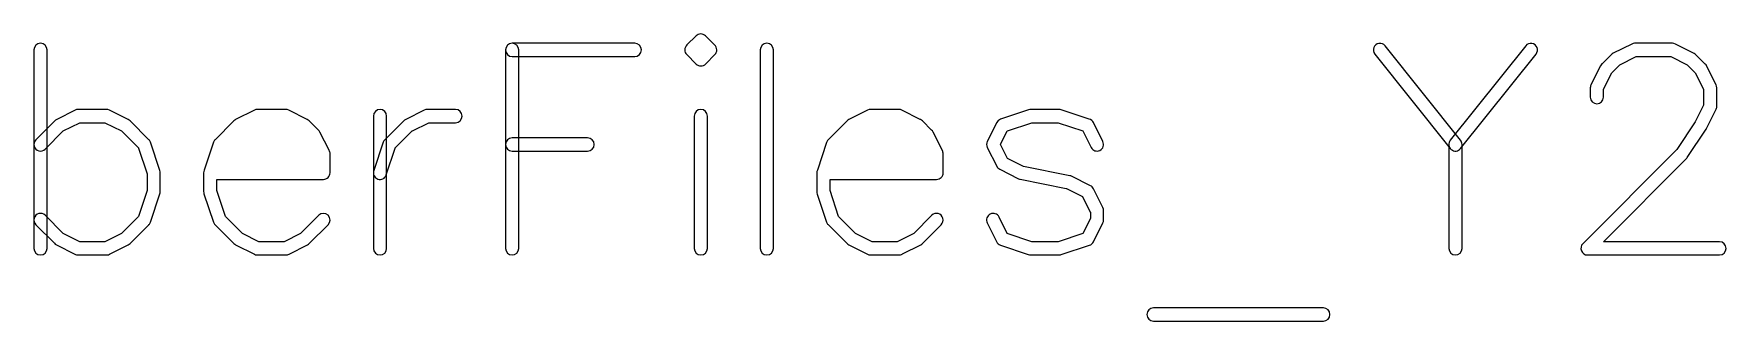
# Model space of a CAD drawing. Extents: x -420 to 0, y -161 to 159.
# Drawn here: x -312.21 to -273.77, y -118.59 to -112.07 of the extents above; entities that cross this region are included whole.
import ezdxf

# ---------------------------------------------------------------- set-up
doc = ezdxf.new("R2010")
doc.units = 0
doc.header["$MEASUREMENT"] = 0
doc.layers.get('0').update_dxf_attribs({"linetype": 'CONTINUOUS'})

msp = doc.modelspace()

# ---------------------------------------------------------------- linework, layer by layer
for points in [[(-296.954004, -112.117998, 0.414214), (-297.165996, -112.117998), (-297.165996, -112.117998), (-297.372988, -112.325), (-297.372988, -112.325, 0.43364), (-297.38, -112.544004), (-297.38, -112.544004), (-297.165996, -112.758008), (-297.165996, -112.758008, 0.433612), (-296.947012, -112.750996), (-296.947012, -112.750996), (-296.74, -112.544004), (-296.74, -112.544004, 0.433668), (-296.746992, -112.325), (-296.746992, -112.325), (-296.954004, -112.117998)], [(-311.91, -112.437998, 1), (-312.21, -112.437998), (-312.21, -112.437998), (-312.21, -116.937998), (-312.21, -116.937998, 1), (-311.91, -116.937998), (-311.91, -116.937998), (-311.91, -112.437998)], [(-298.56, -112.588008, 1), (-298.56, -112.287998), (-298.56, -112.287998), (-301.345996, -112.287998), (-301.345996, -112.287998, 1), (-301.345996, -112.588008), (-301.345996, -112.588008), (-298.56, -112.588008)], [(-301.196016, -112.437998, 1), (-301.495996, -112.437998), (-301.495996, -112.437998), (-301.495996, -116.937998), (-301.495996, -116.937998, 1), (-301.196016, -116.937998), (-301.196016, -116.937998), (-301.196016, -112.437998)], [(-295.41, -112.437998, 1), (-295.71, -112.437998), (-295.71, -112.437998), (-295.71, -116.937998), (-295.71, -116.937998, 1), (-295.41, -116.937998), (-295.41, -116.937998), (-295.41, -112.437998)], [(-281.513984, -112.343994, 1.000041), (-281.747988, -112.532002), (-281.747988, -112.532002), (-280.068008, -114.632998), (-280.068008, -114.632998), (-280.066992, -114.634004), (-280.066992, -114.634004), (-280.066992, -116.937998), (-280.066992, -116.937998, 1), (-279.767012, -116.937998), (-279.767012, -116.937998), (-279.767012, -114.580996), (-279.767012, -114.580996, 0.17084), (-279.8, -114.487002), (-279.8, -114.487002), (-281.513984, -112.343994)], [(-278.086016, -112.532002, 1.000041), (-278.32002, -112.343994), (-278.32002, -112.343994), (-280.034004, -114.487002), (-280.034004, -114.487002, 0.999934), (-279.8, -114.675), (-279.8, -114.675), (-278.086016, -112.532002)], [(-274.920996, -112.304004, 0.116427), (-274.987988, -112.287998), (-274.987988, -112.287998), (-275.845996, -112.287998), (-275.845996, -112.287998, 0.116456), (-275.913008, -112.304004), (-275.913008, -112.304004), (-276.333008, -112.513994), (-276.333008, -112.513994, 0.095628), (-276.38, -112.545996), (-276.38, -112.545996), (-276.587012, -112.754004), (-276.587012, -112.754004), (-276.587988, -112.755), (-276.587988, -112.755, 0.09487), (-276.621992, -112.8), (-276.621992, -112.8), (-276.82998, -113.214004), (-276.82998, -113.214004), (-276.82998, -113.215), (-276.82998, -113.215, 0.14149), (-276.852988, -113.295), (-276.852988, -113.295), (-276.852988, -113.51), (-276.852988, -113.51, 1), (-276.553008, -113.51), (-276.553008, -113.51), (-276.553008, -113.33), (-276.553008, -113.33), (-276.551992, -113.329004), (-276.551992, -113.329004), (-276.36502, -112.956006), (-276.36502, -112.956006), (-276.364004, -112.955), (-276.364004, -112.955), (-276.185, -112.775), (-276.185, -112.775), (-275.810996, -112.588008), (-275.810996, -112.588008), (-275.023008, -112.588008), (-275.023008, -112.588008), (-274.649004, -112.775), (-274.649004, -112.775), (-274.47, -112.955), (-274.47, -112.955), (-274.468984, -112.956006), (-274.468984, -112.956006), (-274.282012, -113.329004), (-274.282012, -113.329004), (-274.280996, -113.33), (-274.280996, -113.33), (-274.280996, -113.687998), (-274.280996, -113.687998), (-274.473008, -114.070996), (-274.473008, -114.070996), (-274.473008, -114.072002), (-274.473008, -114.072002), (-274.89, -114.697998), (-274.89, -114.697998), (-274.89, -114.698994), (-274.89, -114.698994), (-277.022988, -116.832002), (-277.022988, -116.832002, 0.668212), (-276.917012, -117.087998), (-276.917012, -117.087998), (-273.916992, -117.087998), (-273.916992, -117.087998, 1), (-273.916992, -116.787998), (-273.916992, -116.787998), (-276.555, -116.787998), (-276.555, -116.787998), (-274.666992, -114.9), (-274.666992, -114.9, 0.047482), (-274.649004, -114.877998), (-274.649004, -114.877998), (-274.220996, -114.235), (-274.220996, -114.235, 0.030622), (-274.212012, -114.219004), (-274.212012, -114.219004), (-273.99998, -113.797002), (-273.99998, -113.797002), (-273.999004, -113.796006), (-273.999004, -113.796006, 0.1255), (-273.980996, -113.724004), (-273.980996, -113.724004), (-273.980996, -113.295), (-273.980996, -113.295, 0.116449), (-273.997012, -113.227998), (-273.997012, -113.227998), (-274.212012, -112.8), (-274.212012, -112.8, 0.080586), (-274.23998, -112.760996), (-274.23998, -112.760996), (-274.454004, -112.545996), (-274.454004, -112.545996, 0.080619), (-274.493008, -112.517998), (-274.493008, -112.517998), (-274.920996, -112.304004)], [(-310.492988, -113.803994, 0.116419), (-310.55998, -113.787998), (-310.55998, -113.787998), (-311.203008, -113.787998), (-311.203008, -113.787998, 0.116419), (-311.27, -113.803994), (-311.27, -113.803994), (-311.69, -114.014004), (-311.69, -114.014004, 0.095617), (-311.736992, -114.045996), (-311.736992, -114.045996), (-312.165996, -114.475), (-312.165996, -114.475, 1.000023), (-311.953984, -114.687002), (-311.953984, -114.687002), (-311.542012, -114.275), (-311.542012, -114.275), (-311.167988, -114.087998), (-311.167988, -114.087998), (-310.595, -114.087998), (-310.595, -114.087998), (-310.221992, -114.274004), (-310.221992, -114.274004), (-310.22, -114.275), (-310.22, -114.275), (-309.83498, -114.660996), (-309.83498, -114.660996), (-309.834004, -114.662002), (-309.834004, -114.662002), (-309.639004, -115.245996), (-309.639004, -115.245996), (-309.637988, -115.246992), (-309.637988, -115.246992), (-309.637988, -115.627002), (-309.637988, -115.627002), (-309.834004, -116.212998), (-309.834004, -116.212998), (-309.834004, -116.214004), (-309.834004, -116.214004), (-310.218984, -116.6), (-310.218984, -116.6), (-310.22, -116.600996), (-310.22, -116.600996), (-310.595, -116.787998), (-310.595, -116.787998), (-311.167988, -116.787998), (-311.167988, -116.787998), (-311.542012, -116.600996), (-311.542012, -116.600996), (-311.953984, -116.189004), (-311.953984, -116.189004, 1.000069), (-312.165996, -116.401006), (-312.165996, -116.401006), (-311.742988, -116.824004), (-311.742988, -116.824004, 0.094857), (-311.697988, -116.857998), (-311.697988, -116.857998), (-311.28002, -117.067002), (-311.28002, -117.067002, 0.135366), (-311.203008, -117.087998), (-311.203008, -117.087998), (-310.55998, -117.087998), (-310.55998, -117.087998), (-310.544023, -117.087002), (-310.544023, -117.087002, 0.089464), (-310.492988, -117.072002), (-310.492988, -117.072002), (-310.063984, -116.857998), (-310.063984, -116.857998), (-310.061992, -116.857002), (-310.061992, -116.857002, 0.076844), (-310.025, -116.83), (-310.025, -116.83), (-309.596992, -116.401006), (-309.596992, -116.401006), (-309.595996, -116.4), (-309.595996, -116.4, 0.112973), (-309.561016, -116.342998), (-309.561016, -116.342998), (-309.345996, -115.7), (-309.345996, -115.7, 0.081664), (-309.338008, -115.652002), (-309.338008, -115.652002), (-309.338008, -115.223994), (-309.338008, -115.223994, 0.081664), (-309.345996, -115.175996), (-309.345996, -115.175996), (-309.561016, -114.532998), (-309.561016, -114.532998, 0.115353), (-309.596992, -114.475), (-309.596992, -114.475), (-310.025, -114.045996), (-310.025, -114.045996, 0.080579), (-310.063984, -114.017998), (-310.063984, -114.017998), (-310.492988, -113.803994)], [(-306.421016, -113.803994, 0.116419), (-306.488008, -113.787998), (-306.488008, -113.787998), (-307.130996, -113.787998), (-307.130996, -113.787998, 0.116419), (-307.197988, -113.803994), (-307.197988, -113.803994), (-307.626992, -114.017998), (-307.626992, -114.017998, 0.080615), (-307.665996, -114.045996), (-307.665996, -114.045996), (-308.094004, -114.475), (-308.094004, -114.475, 0.115351), (-308.13, -114.532998), (-308.13, -114.532998), (-308.342012, -115.166006), (-308.342012, -115.166006), (-308.342012, -115.167002), (-308.342012, -115.167002, 0.097584), (-308.353008, -115.223994), (-308.353008, -115.223994), (-308.353008, -115.652002), (-308.353008, -115.652002, 0.080101), (-308.34498, -115.699004), (-308.34498, -115.699004), (-308.34498, -115.7), (-308.34498, -115.7), (-308.13, -116.342998), (-308.13, -116.342998, 0.115363), (-308.094004, -116.401006), (-308.094004, -116.401006), (-307.665996, -116.83), (-307.665996, -116.83, 0.080619), (-307.626992, -116.857998), (-307.626992, -116.857998), (-307.197988, -117.072002), (-307.197988, -117.072002, 0.089398), (-307.146992, -117.087002), (-307.146992, -117.087002), (-307.130996, -117.087998), (-307.130996, -117.087998), (-306.488008, -117.087998), (-306.488008, -117.087998, 0.135366), (-306.410996, -117.067002), (-306.410996, -117.067002), (-305.992988, -116.857998), (-305.992988, -116.857998, 0.094857), (-305.947988, -116.824004), (-305.947988, -116.824004), (-305.525, -116.401006), (-305.525, -116.401006, 0.999931), (-305.736992, -116.189004), (-305.736992, -116.189004), (-306.149004, -116.600996), (-306.149004, -116.600996), (-306.522988, -116.787998), (-306.522988, -116.787998), (-307.095996, -116.787998), (-307.095996, -116.787998), (-307.471016, -116.600996), (-307.471016, -116.600996), (-307.471992, -116.6), (-307.471992, -116.6), (-307.857012, -116.214004), (-307.857012, -116.214004), (-307.857012, -116.212998), (-307.857012, -116.212998), (-308.052988, -115.627002), (-308.052988, -115.627002), (-308.052988, -115.373994), (-308.052988, -115.373994), (-305.631016, -115.373994), (-305.631016, -115.373994, 0.414214), (-305.480996, -115.223994), (-305.480996, -115.223994), (-305.480996, -114.795), (-305.480996, -114.795, 0.141455), (-305.504004, -114.715), (-305.504004, -114.715), (-305.504004, -114.713994), (-305.504004, -114.713994), (-305.712012, -114.3), (-305.712012, -114.3, 0.094846), (-305.745996, -114.255), (-305.745996, -114.255), (-305.747012, -114.253994), (-305.747012, -114.253994), (-305.954004, -114.045996), (-305.954004, -114.045996, 0.095654), (-306.001016, -114.014004), (-306.001016, -114.014004), (-306.421016, -113.803994)], [(-304.195996, -113.937998, 1), (-304.495996, -113.937998), (-304.495996, -113.937998), (-304.495996, -116.937998), (-304.495996, -116.937998, 1), (-304.195996, -116.937998), (-304.195996, -116.937998), (-304.195996, -113.937998)], [(-302.630996, -114.087998, 1), (-302.630996, -113.787998), (-302.630996, -113.787998), (-303.274004, -113.787998), (-303.274004, -113.787998, 0.116419), (-303.340996, -113.803994), (-303.340996, -113.803994), (-303.76, -114.012998), (-303.76, -114.012998), (-303.761992, -114.014004), (-303.761992, -114.014004, 0.095624), (-303.808984, -114.045996), (-303.808984, -114.045996), (-304.23, -114.467998), (-304.23, -114.467998), (-304.230996, -114.469004), (-304.230996, -114.469004, 0.129714), (-304.273008, -114.532998), (-304.273008, -114.532998), (-304.488008, -115.175996), (-304.488008, -115.175996, 0.999969), (-304.203984, -115.272002), (-304.203984, -115.272002), (-303.99998, -114.662002), (-303.99998, -114.662002), (-303.999004, -114.660996), (-303.999004, -114.660996), (-303.613984, -114.275), (-303.613984, -114.275), (-303.611992, -114.274004), (-303.611992, -114.274004), (-303.238984, -114.087998), (-303.238984, -114.087998), (-302.630996, -114.087998)], [(-296.90998, -113.937998, 1), (-297.21, -113.937998), (-297.21, -113.937998), (-297.21, -116.937998), (-297.21, -116.937998, 1), (-296.90998, -116.937998), (-296.90998, -116.937998), (-296.90998, -113.937998)], [(-292.492988, -113.803994, 0.116478), (-292.56002, -113.787998), (-292.56002, -113.787998), (-293.202988, -113.787998), (-293.202988, -113.787998, 0.116449), (-293.27, -113.803994), (-293.27, -113.803994), (-293.698008, -114.017998), (-293.698008, -114.017998, 0.080585), (-293.736992, -114.045996), (-293.736992, -114.045996), (-294.165996, -114.475), (-294.165996, -114.475, 0.124447), (-294.204004, -114.537998), (-294.204004, -114.537998), (-294.204004, -114.538994), (-294.204004, -114.538994), (-294.411992, -115.163994), (-294.411992, -115.163994), (-294.411992, -115.165), (-294.411992, -115.165, 0.101348), (-294.424004, -115.223994), (-294.424004, -115.223994), (-294.424004, -115.652002), (-294.424004, -115.652002, 0.09386), (-294.414004, -115.707002), (-294.414004, -115.707002), (-294.413008, -115.707998), (-294.413008, -115.707998), (-294.201992, -116.342002), (-294.201992, -116.342002, 0.11456), (-294.167012, -116.4), (-294.167012, -116.4), (-293.736992, -116.83), (-293.736992, -116.83, 0.08059), (-293.698008, -116.857998), (-293.698008, -116.857998), (-293.27, -117.072002), (-293.27, -117.072002, 0.089395), (-293.219004, -117.087002), (-293.219004, -117.087002), (-293.202988, -117.087998), (-293.202988, -117.087998), (-292.56002, -117.087998), (-292.56002, -117.087998, 0.135366), (-292.483008, -117.067002), (-292.483008, -117.067002), (-292.480996, -117.066006), (-292.480996, -117.066006), (-292.064004, -116.857998), (-292.064004, -116.857998, 0.094849), (-292.019004, -116.824004), (-292.019004, -116.824004), (-292.017988, -116.822998), (-292.017988, -116.822998), (-291.597012, -116.401006), (-291.597012, -116.401006, 1.000069), (-291.808984, -116.189004), (-291.808984, -116.189004), (-292.219004, -116.6), (-292.219004, -116.6), (-292.22, -116.600996), (-292.22, -116.600996), (-292.595, -116.787998), (-292.595, -116.787998), (-293.168008, -116.787998), (-293.168008, -116.787998), (-293.541992, -116.600996), (-293.541992, -116.600996), (-293.93, -116.212998), (-293.93, -116.212998), (-293.93, -116.212002), (-293.93, -116.212002), (-294.124004, -115.627998), (-294.124004, -115.627998), (-294.124004, -115.373994), (-294.124004, -115.373994), (-291.702988, -115.373994), (-291.702988, -115.373994, 0.414214), (-291.552988, -115.223994), (-291.552988, -115.223994), (-291.552988, -114.795), (-291.552988, -114.795, 0.127804), (-291.572012, -114.722002), (-291.572012, -114.722002), (-291.572012, -114.720996), (-291.572012, -114.720996), (-291.783008, -114.3), (-291.783008, -114.3, 0.09487), (-291.817012, -114.255), (-291.817012, -114.255), (-291.817988, -114.253994), (-291.817988, -114.253994), (-292.025, -114.045996), (-292.025, -114.045996, 0.09561), (-292.071992, -114.014004), (-292.071992, -114.014004), (-292.074004, -114.012998), (-292.074004, -114.012998), (-292.492988, -113.803994)], [(-288.87, -113.796006, 0.080106), (-288.917012, -113.787998), (-288.917012, -113.787998), (-289.55998, -113.787998), (-289.55998, -113.787998, 0.0923), (-289.613984, -113.797998), (-289.613984, -113.797998), (-289.615996, -113.798994), (-289.615996, -113.798994), (-290.25, -114.01), (-290.25, -114.01, 0.199461), (-290.336992, -114.085), (-290.336992, -114.085), (-290.551016, -114.514004), (-290.551016, -114.514004, 0.236022), (-290.551016, -114.647998), (-290.551016, -114.647998), (-290.336992, -115.076992), (-290.336992, -115.076992, 0.158473), (-290.271992, -115.142998), (-290.271992, -115.142998), (-290.27, -115.144004), (-290.27, -115.144004), (-289.840996, -115.357998), (-289.840996, -115.357998, 0.067298), (-289.803008, -115.370996), (-289.803008, -115.370996), (-288.756992, -115.58), (-288.756992, -115.58), (-288.751992, -115.580996), (-288.751992, -115.580996), (-288.386992, -115.762998), (-288.386992, -115.762998), (-288.385996, -115.764004), (-288.385996, -115.764004), (-288.210996, -116.113994), (-288.210996, -116.113994), (-288.21, -116.115), (-288.21, -116.115), (-288.21, -116.26), (-288.21, -116.26), (-288.38, -116.600996), (-288.38, -116.600996), (-288.381016, -116.602002), (-288.381016, -116.602002), (-288.94002, -116.787998), (-288.94002, -116.787998), (-289.537012, -116.787998), (-289.537012, -116.787998), (-290.096016, -116.602002), (-290.096016, -116.602002), (-290.096992, -116.600996), (-290.096992, -116.600996), (-290.282988, -116.227998), (-290.282988, -116.227998, 0.999971), (-290.551016, -116.362002), (-290.551016, -116.362002), (-290.340996, -116.782998), (-290.340996, -116.782998), (-290.34, -116.783994), (-290.34, -116.783994, 0.212734), (-290.25, -116.865996), (-290.25, -116.865996), (-289.622012, -117.075), (-289.622012, -117.075), (-289.619004, -117.076006), (-289.619004, -117.076006, 0.10138), (-289.55998, -117.087998), (-289.55998, -117.087998), (-288.917012, -117.087998), (-288.917012, -117.087998), (-288.904004, -117.087002), (-288.904004, -117.087002, 0.058223), (-288.87, -117.08), (-288.87, -117.08), (-288.233008, -116.867998), (-288.233008, -116.867998), (-288.228984, -116.867002), (-288.228984, -116.867002, 0.203286), (-288.14, -116.791006), (-288.14, -116.791006), (-287.925996, -116.362002), (-287.925996, -116.362002), (-287.925, -116.360996), (-287.925, -116.360996, 0.114167), (-287.91002, -116.295), (-287.91002, -116.295), (-287.91002, -116.080996), (-287.91002, -116.080996, 0.116434), (-287.925996, -116.013994), (-287.925996, -116.013994), (-288.14, -115.585), (-288.14, -115.585, 0.16227), (-288.206992, -115.518008), (-288.206992, -115.518008), (-288.635996, -115.304004), (-288.635996, -115.304004, 0.067338), (-288.674004, -115.290996), (-288.674004, -115.290996), (-289.725, -115.080996), (-289.725, -115.080996), (-289.727012, -115.08), (-289.727012, -115.08), (-290.09, -114.899004), (-290.09, -114.899004), (-290.091016, -114.898008), (-290.091016, -114.898008), (-290.25, -114.580996), (-290.25, -114.580996), (-290.248984, -114.58), (-290.248984, -114.58), (-290.096016, -114.274004), (-290.096016, -114.274004), (-290.093008, -114.272998), (-290.093008, -114.272998), (-289.537012, -114.087998), (-289.537012, -114.087998), (-288.94002, -114.087998), (-288.94002, -114.087998), (-288.383984, -114.272998), (-288.383984, -114.272998), (-288.381016, -114.274004), (-288.381016, -114.274004), (-288.194004, -114.647998), (-288.194004, -114.647998, 0.999971), (-287.925996, -114.514004), (-287.925996, -114.514004), (-288.14, -114.085), (-288.14, -114.085, 0.215983), (-288.235996, -114.007002), (-288.235996, -114.007002), (-288.239004, -114.005996), (-288.239004, -114.005996), (-288.87, -113.796006)], [(-299.630996, -114.730996, 1), (-299.630996, -114.431006), (-299.630996, -114.431006), (-301.345996, -114.431006), (-301.345996, -114.431006, 1), (-301.345996, -114.730996), (-301.345996, -114.730996), (-299.630996, -114.730996)], [(-282.916992, -118.587998, 1), (-282.916992, -118.287998), (-282.916992, -118.287998), (-286.774004, -118.287998), (-286.774004, -118.287998, 1), (-286.774004, -118.587998), (-286.774004, -118.587998), (-282.916992, -118.587998)]]:
    msp.add_lwpolyline(points, format="xyb")

doc.saveas('drawing.dxf')
